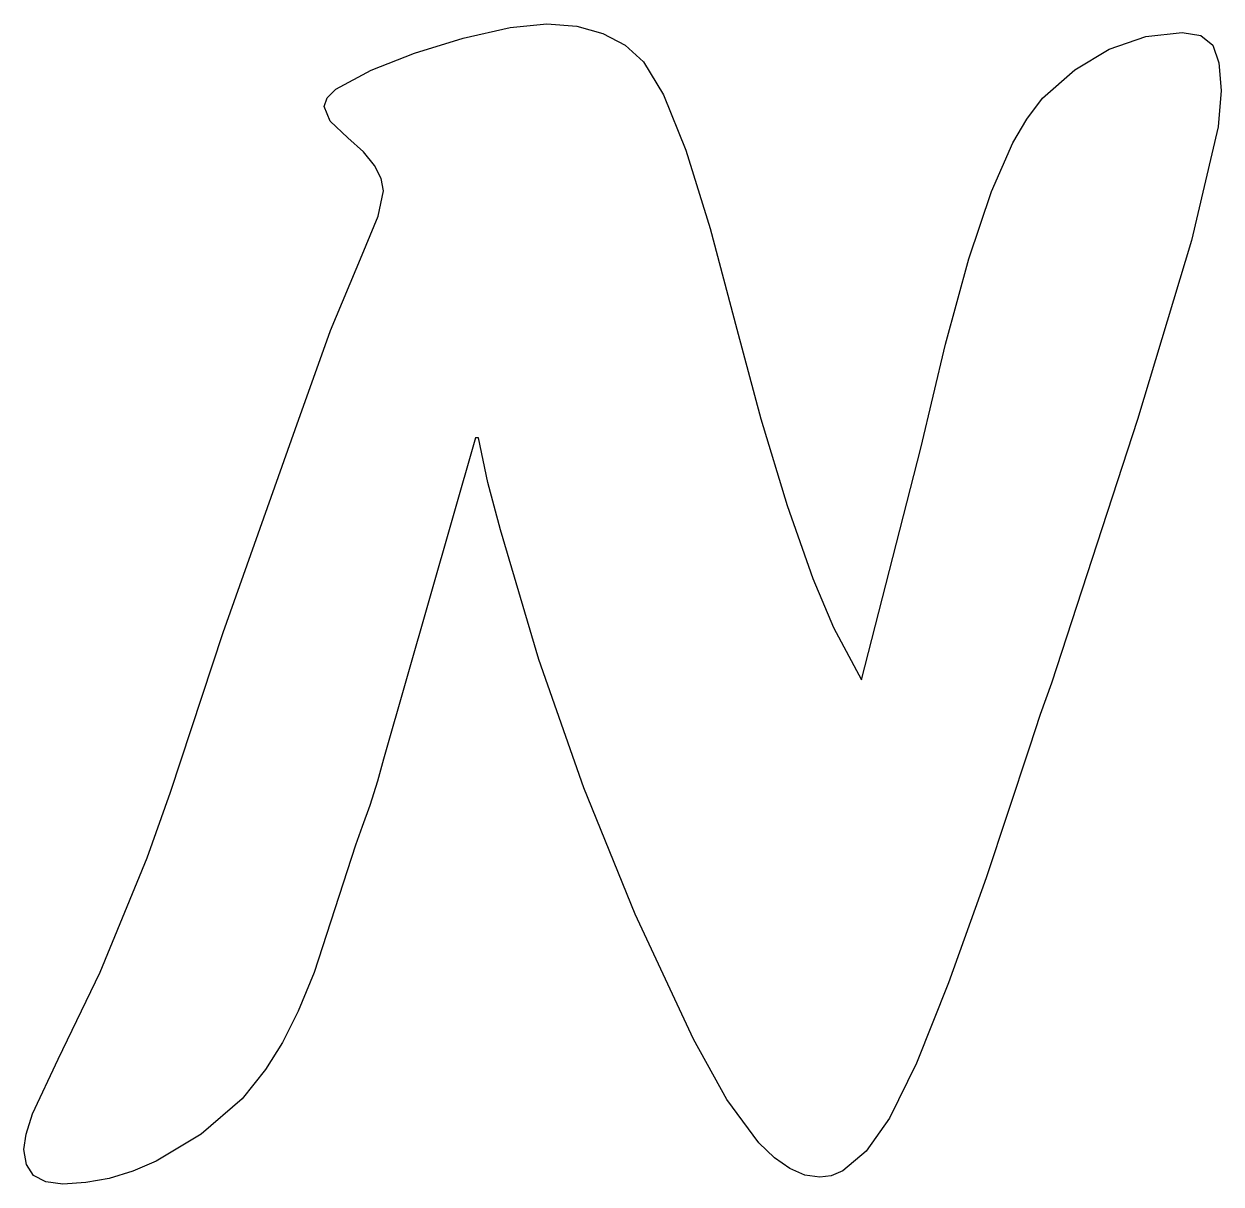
# Model space of a CAD drawing. Extents: x 369 to 1749, y 306 to 919.
# Drawn here: x 440.9 to 509.6, y 327.7 to 394.2 of the extents above; entities that cross this region are included whole.
import ezdxf

# ---------------------------------------------------------------- set-up
doc = ezdxf.new("R2010")
doc.units = 0

msp = doc.modelspace()

# ---------------------------------------------------------------- linework, layer by layer
at = {"layer": 'Layer 1'}
for p, q in [((466.11465, 393.34474), (468.79407, 393.960685)), ((468.79407, 393.960685), (470.90711, 394.166)), ((470.90711, 394.166), (472.625318, 394.030129)), ((472.625318, 394.030129), (474.12024, 393.622517)), ((463.31541, 392.499325), (466.11465, 393.34474)), ((474.12024, 393.622517), (475.391878, 392.943164)), ((503.14734, 392.71666), (505.2386, 393.441299)), ((505.2386, 393.441299), (507.32986, 393.682845)), ((507.32986, 393.682845), (508.397272, 393.501684)), ((508.397272, 393.501684), (509.07257, 392.958201)), ((475.391878, 392.943164), (476.44023, 391.99207)), ((501.165003, 391.533077), (503.14734, 392.71666)), ((509.07257, 392.958201), (509.432005, 391.943705)), ((460.84293, 391.50898), (463.31541, 392.499325)), ((476.44023, 391.99207), (477.592058, 390.111017)), ((509.432005, 391.943705), (509.551816, 390.349491)), ((458.817023, 390.434093), (460.84293, 391.50898)), ((499.31337, 389.91471), (501.165003, 391.533077)), ((458.14172, 389.43167), (458.310546, 389.923824)), ((458.310546, 389.923824), (458.817023, 390.434093)), ((477.592058, 390.111017), (478.869143, 386.93165)), ((498.409337, 388.719055), (499.31337, 389.91471)), ((509.551816, 390.349491), (509.377543, 388.272191)), ((458.47937, 388.598332), (458.14172, 389.43167)), ((459.49232, 387.64422), (458.47937, 388.598332)), ((497.61422, 387.35431), (498.409337, 388.719055)), ((509.377543, 388.272191), (507.852673, 381.750411)), ((460.388184, 386.838056), (459.49232, 387.64422)), ((496.386152, 384.558397), (497.61422, 387.35431)), ((461.028088, 386.062085), (460.388184, 386.838056)), ((478.869143, 386.93165), (480.271483, 382.453967)), ((461.412029, 385.316306), (461.028088, 386.062085)), ((461.54001, 384.60072), (461.412029, 385.316306)), ((461.235035, 383.151435), (461.54001, 384.60072)), ((495.098178, 380.71176), (496.386152, 384.558397)), ((460.32011, 380.9292), (461.235035, 383.151435)), ((480.271483, 382.453967), (481.79908, 376.67797)), ((507.852673, 381.750411), (504.759353, 371.508811)), ((458.512047, 376.593395), (460.32011, 380.9292)), ((493.750297, 375.814397), (495.098178, 380.71176)), ((456.48614, 370.9291), (458.512047, 376.593395)), ((481.79908, 376.67797), (483.17147, 371.54508)), ((492.34251, 369.86631), (493.750297, 375.814397)), ((483.17147, 371.54508), (484.67456, 366.58127)), ((504.759353, 371.508811), (499.836183, 356.387911)), ((452.34719, 359.2865), (456.48614, 370.9291)), ((466.812, 370.446), (461.54028, 352.0401)), ((466.986036, 370.445911), (466.812, 370.446)), ((467.519742, 367.897589), (466.986036, 370.445911)), ((488.94422, 356.58121), (492.34251, 369.86631)), ((468.249506, 365.180181), (467.519742, 367.897589)), ((484.67456, 366.58127), (486.144978, 362.390427)), ((470.444218, 357.740537), (468.249506, 365.180181)), ((486.144978, 362.390427), (487.33221, 359.5764)), ((487.33221, 359.5764), (488.94422, 356.58121)), ((449.341, 350.156), (452.34719, 359.2865)), ((473.020156, 350.397506), (470.444218, 357.740537)), ((499.836183, 356.387911), (499.182663, 354.600461)), ((499.182663, 354.600461), (498.572716, 352.716391)), ((498.572716, 352.716391), (496.09479, 345.246541)), ((461.54028, 352.0401), (461.19174, 350.78405)), ((461.19174, 350.78405), (460.75606, 349.38307)), ((447.990657, 346.38792), (449.341257, 350.15606)), ((449.341257, 350.15606), (449.341, 350.156)), ((475.977318, 343.151087), (473.020156, 350.397506)), ((460.75606, 349.38307), (460.32038, 348.17534)), ((460.32038, 348.17534), (459.928267, 347.11253)), ((459.928267, 347.11253), (457.575597, 339.8178)), ((445.300342, 339.829885), (447.990657, 346.38792)), ((496.09479, 345.246541), (493.932731, 339.213891)), ((479.315706, 336.001281), (475.977318, 343.151087)), ((442.893217, 334.84192), (445.300342, 339.829885)), ((457.575597, 339.8178), (456.660671, 337.607642)), ((493.932731, 339.213891), (492.08654, 334.618441)), ((456.660671, 337.607642), (455.745747, 335.80811)), ((455.745747, 335.80811), (454.776359, 334.250132)), ((481.221796, 332.535074), (479.315706, 336.001281)), ((441.422804, 331.71388), (442.893217, 334.84192)), ((454.776359, 334.250132), (453.436647, 332.57138)), ((492.08654, 334.618441), (490.556216, 331.460191)), ((453.436647, 332.57138), (451.094869, 330.542377)), ((483.062536, 330.059211), (481.221796, 332.535074)), ((441.055201, 330.55747), (441.422804, 331.71388)), ((490.556216, 331.460191), (489.205616, 329.576121)), ((440.932667, 329.6728), (441.055201, 330.55747)), ((451.094869, 330.542377), (448.513477, 328.99647)), ((483.9584, 329.192659), (483.062536, 330.059211)), ((441.071539, 328.806248), (440.932667, 329.6728)), ((489.205616, 329.576121), (487.865898, 328.452921)), ((441.488157, 328.187283), (441.071539, 328.806248)), ((448.513477, 328.99647), (447.165595, 328.425813)), ((484.837926, 328.573694), (483.9584, 329.192659)), ((442.182519, 327.815903), (441.488157, 328.187283)), ((445.823159, 328.0182), (444.48617, 327.773632)), ((447.165595, 328.425813), (445.823159, 328.0182)), ((485.701115, 328.202314), (484.837926, 328.573694)), ((486.547966, 328.078521), (485.701115, 328.202314)), ((487.204209, 328.172121), (486.547966, 328.078521)), ((487.865898, 328.452921), (487.204209, 328.172121)), ((443.154627, 327.69211), (442.182519, 327.815903)), ((444.48617, 327.773632), (443.154627, 327.69211))]:
    msp.add_line(p, q, dxfattribs=at)

doc.saveas('drawing.dxf')
